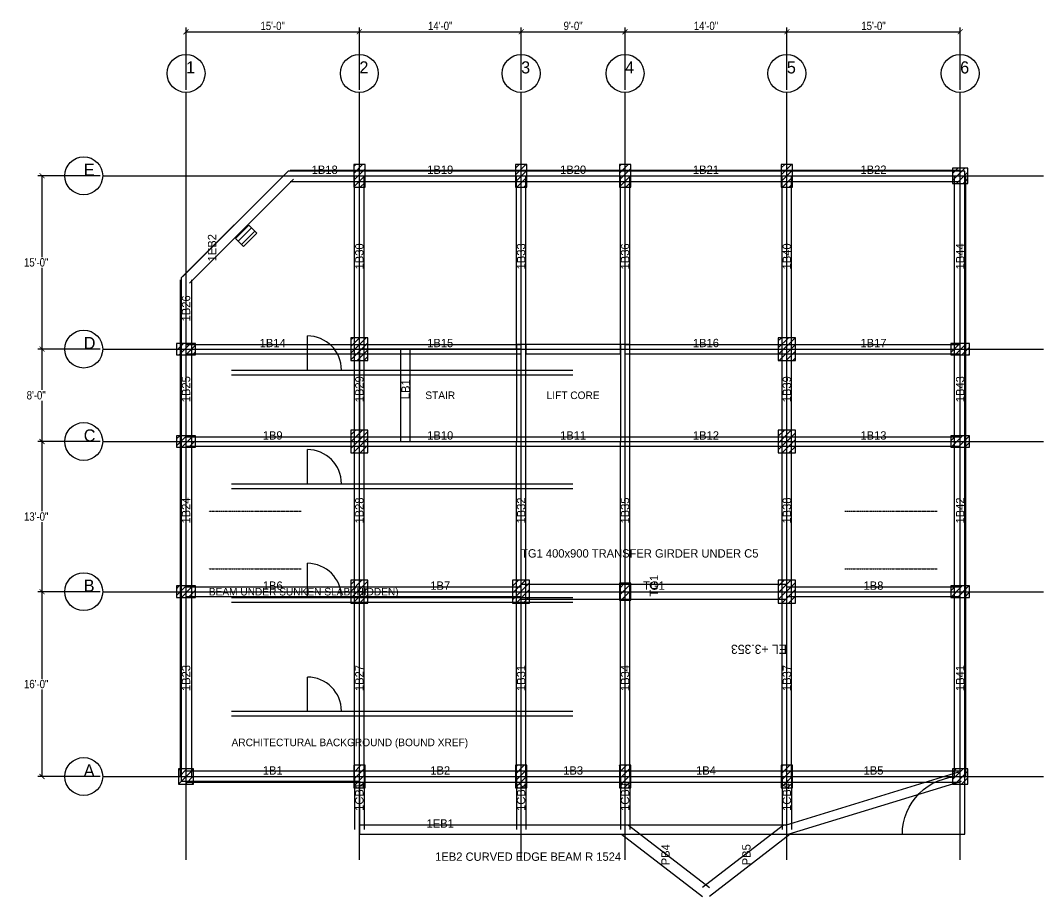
# Model space of a CAD drawing. Extents: x -4369 to 1422622, y -1410602 to 19948.
# Drawn here: x 1195631 to 1222622, y -603167 to -580052 of the extents above; entities that cross this region are included whole.
import ezdxf
from ezdxf.enums import TextEntityAlignment as Align

# ---------------------------------------------------------------- set-up
doc = ezdxf.new("R2010")
doc.units = 0
doc.linetypes.add('HIDDEN', pattern=[6.35, 3.175, -3.175])
for name, color, linetype in [('ARCH-PLAN$0$DOOR', 8, 'Continuous'), ('ARCH-PLAN$0$WALL', 8, 'Continuous'), ('ARCH-PLAN$0$WINDOW', 8, 'Continuous'), ('Beam Hidden', 4, 'Continuous'), ('Beam Line', 4, 'Continuous'), ('Column', 1, 'Continuous'), ('Grid', 8, 'Continuous'), ('Grid Circle', 8, 'Continuous'), ('Hatch', 9, 'Continuous'), ('Inches Dimension', 6, 'Continuous'), ('Slab', 5, 'Continuous'), ('Text-1', 7, 'Continuous'), ('Text-2', 7, 'Continuous'), ('Wall', 1, 'Continuous')]:
    doc.layers.add(name, color=color, linetype=linetype)
doc.styles.add('OpenSansCondensed-Light', font='OpenSansCondensed-Light.ttf')
doc.dimstyles.new('EZDXF', dxfattribs={"dimtxt": 0.25, "dimasz": 0.175, "dimexe": 0.375, "dimexo": 0.125, "dimgap": 0.1, "dimtad": 1, "dimlfac": 100, "dimzin": 12, "dimdsep": 46, "dimtxsty": 'OpenSansCondensed-Light', "dimblk": 'ARCHTICK', "dimcen": 2.5, "dimazin": 3, "dimtfac": 0.5, "dimtmove": 2, "dimatfit": 3})

# ---------------------------------------------------------------- blocks, each defined once
blk = doc.blocks.new('GRID_BUBBLE')
at = {"layer": 'Grid Circle'}
blk.add_circle((0, 0), 500, dxfattribs=at)
at = {"layer": 'Text-1'}
blk.add_attdef('GRID', (0, 0), '', height=320, dxfattribs=at)
blk = doc.blocks.new('_ARCHTICK')
at = {"color": 0, "linetype": 'BYBLOCK', "const_width": 0.15}
blk.add_lwpolyline([(-0.5, -0.5), (0.5, 0.5)], dxfattribs=at)

msp = doc.modelspace()

# ---------------------------------------------------------------- hatches: boundary and pattern name
at = {"layer": 'Hatch'}
h = msp.add_hatch(dxfattribs=at)
h.set_pattern_fill('ANSI31', scale=40)
h.paths.add_polyline_path([(1204422, -584450.4), (1204722, -584450.4), (1204722, -583850.4), (1204422, -583850.4)])
h = msp.add_hatch(dxfattribs=at)
h.set_pattern_fill('ANSI31', scale=40)
h.paths.add_polyline_path([(1208689.2, -584450.4), (1208989.2, -584450.4), (1208989.2, -583850.4), (1208689.2, -583850.4)])
h = msp.add_hatch(dxfattribs=at)
h.set_pattern_fill('ANSI31', scale=40)
h.paths.add_polyline_path([(1211432.4, -584450.4), (1211732.4, -584450.4), (1211732.4, -583850.4), (1211432.4, -583850.4)])
h = msp.add_hatch(dxfattribs=at)
h.set_pattern_fill('ANSI31', scale=40)
h.paths.add_polyline_path([(1215699.6, -584450.4), (1215999.6, -584450.4), (1215999.6, -583850.4), (1215699.6, -583850.4)])
h = msp.add_hatch(dxfattribs=at)
h.set_pattern_fill('ANSI31', scale=40)
h.paths.add_polyline_path([(1220221.6, -584350.4), (1220621.6, -584350.4), (1220621.6, -583950.4), (1220221.6, -583950.4)])
h = msp.add_hatch(dxfattribs=at)
h.set_pattern_fill('ANSI31', scale=40)
h.paths.add_polyline_path([(1201513, -586017), (1201866.6, -585663.4), (1201654.4, -585451.3), (1201300.9, -585804.8)])
h = msp.add_hatch(dxfattribs=at)
h.set_pattern_fill('ANSI31', scale=40)
h.paths.add_polyline_path([(1199750, -588872.4), (1200250, -588872.4), (1200250, -588572.4), (1199750, -588572.4)])
h = msp.add_hatch(dxfattribs=at)
h.set_pattern_fill('ANSI31', scale=40)
h.paths.add_polyline_path([(1204347, -589022.4), (1204797, -589022.4), (1204797, -588422.4), (1204347, -588422.4)])
h = msp.add_hatch(dxfattribs=at)
h.set_pattern_fill('ANSI31', scale=40)
h.paths.add_polyline_path([(1215624.6, -589022.4), (1216074.6, -589022.4), (1216074.6, -588422.4), (1215624.6, -588422.4)])
h = msp.add_hatch(dxfattribs=at)
h.set_pattern_fill('ANSI31', scale=40)
h.paths.add_polyline_path([(1220171.6, -588872.4), (1220671.6, -588872.4), (1220671.6, -588572.4), (1220171.6, -588572.4)])
h = msp.add_hatch(dxfattribs=at)
h.set_pattern_fill('ANSI31', scale=40)
h.paths.add_polyline_path([(1199750, -591310.8), (1200250, -591310.8), (1200250, -591010.8), (1199750, -591010.8)])
h = msp.add_hatch(dxfattribs=at)
h.set_pattern_fill('ANSI31', scale=40)
h.paths.add_polyline_path([(1204347, -591460.8), (1204797, -591460.8), (1204797, -590860.8), (1204347, -590860.8)])
h = msp.add_hatch(dxfattribs=at)
h.set_pattern_fill('ANSI31', scale=40)
h.paths.add_polyline_path([(1215624.6, -591460.8), (1216074.6, -591460.8), (1216074.6, -590860.8), (1215624.6, -590860.8)])
h = msp.add_hatch(dxfattribs=at)
h.set_pattern_fill('ANSI31', scale=40)
h.paths.add_polyline_path([(1220171.6, -591310.8), (1220671.6, -591310.8), (1220671.6, -591010.8), (1220171.6, -591010.8)])
h = msp.add_hatch(dxfattribs=at)
h.set_pattern_fill('ANSI31', scale=40)
h.paths.add_polyline_path([(1204347, -595423.2), (1204797, -595423.2), (1204797, -594823.2), (1204347, -594823.2)])
h = msp.add_hatch(dxfattribs=at)
h.set_pattern_fill('ANSI31', scale=40)
h.paths.add_polyline_path([(1208614.2, -595423.2), (1209064.2, -595423.2), (1209064.2, -594823.2), (1208614.2, -594823.2)])
h = msp.add_hatch(dxfattribs=at)
h.set_pattern_fill('ANSI31', scale=40)
h.paths.add_polyline_path([(1215624.6, -595423.2), (1216074.6, -595423.2), (1216074.6, -594823.2), (1215624.6, -594823.2)])
h = msp.add_hatch(dxfattribs=at)
h.set_pattern_fill('ANSI31', scale=40)
h.paths.add_polyline_path([(1199750, -595273.2), (1200250, -595273.2), (1200250, -594973.2), (1199750, -594973.2)])
h = msp.add_hatch(dxfattribs=at)
h.set_pattern_fill('ANSI31', scale=40)
h.paths.add_polyline_path([(1211432.4, -595348.2), (1211732.4, -595348.2), (1211732.4, -594898.2), (1211432.4, -594898.2)])
h = msp.add_hatch(dxfattribs=at)
h.set_pattern_fill('ANSI31', scale=40)
h.paths.add_polyline_path([(1220171.6, -595273.2), (1220671.6, -595273.2), (1220671.6, -594973.2), (1220171.6, -594973.2)])
h = msp.add_hatch(dxfattribs=at)
h.set_pattern_fill('ANSI31', scale=40)
h.paths.add_polyline_path([(1204422, -600300), (1204722, -600300), (1204722, -599700), (1204422, -599700)])
h = msp.add_hatch(dxfattribs=at)
h.set_pattern_fill('ANSI31', scale=40)
h.paths.add_polyline_path([(1208689.2, -600300), (1208989.2, -600300), (1208989.2, -599700), (1208689.2, -599700)])
h = msp.add_hatch(dxfattribs=at)
h.set_pattern_fill('ANSI31', scale=40)
h.paths.add_polyline_path([(1211432.4, -600300), (1211732.4, -600300), (1211732.4, -599700), (1211432.4, -599700)])
h = msp.add_hatch(dxfattribs=at)
h.set_pattern_fill('ANSI31', scale=40)
h.paths.add_polyline_path([(1215699.6, -600300), (1215999.6, -600300), (1215999.6, -599700), (1215699.6, -599700)])
h = msp.add_hatch(dxfattribs=at)
h.set_pattern_fill('ANSI31', scale=40)
h.paths.add_polyline_path([(1199800, -600200), (1200200, -600200), (1200200, -599800), (1199800, -599800)])
h = msp.add_hatch(dxfattribs=at)
h.set_pattern_fill('ANSI31', scale=40)
h.paths.add_polyline_path([(1220221.6, -600200), (1220621.6, -600200), (1220621.6, -599800), (1220221.6, -599800)])

# ---------------------------------------------------------------- linework, layer by layer
at = {"layer": 'ARCH-PLAN$0$DOOR'}
for p, q in [((1203200, -589275), (1203200, -588375)), ((1203200, -592275), (1203200, -591375)), ((1203200, -595275), (1203200, -594375)), ((1203200, -598275), (1203200, -597375))]:
    msp.add_line(p, q, dxfattribs=at)
for centre in [(1203200, -589275), (1203200, -592275), (1203200, -595275), (1203200, -598275)]:
    msp.add_arc(centre, 900, 0, 90, dxfattribs=at)
at = {"layer": 'ARCH-PLAN$0$WALL'}
for p, q in [((1201200, -589275), (1210200, -589275)), ((1201200, -589400), (1210200, -589400)), ((1201200, -592275), (1210200, -592275)), ((1201200, -592400), (1210200, -592400)), ((1201200, -595275), (1210200, -595275)), ((1201200, -595400), (1210200, -595400)), ((1201200, -598275), (1210200, -598275)), ((1201200, -598400), (1210200, -598400))]:
    msp.add_line(p, q, dxfattribs=at)
at = {"layer": 'ARCH-PLAN$0$WINDOW'}
for p, q in [((1206200, -589275), (1208000, -589275)), ((1206200, -589400), (1208000, -589400)), ((1206200, -592275), (1208000, -592275)), ((1206200, -592400), (1208000, -592400)), ((1206200, -595275), (1208000, -595275)), ((1206200, -595400), (1208000, -595400)), ((1206200, -598275), (1208000, -598275)), ((1206200, -598400), (1208000, -598400))]:
    msp.add_line(p, q, dxfattribs=at)
at = {"layer": 'Beam Hidden', "linetype": 'HIDDEN'}
for p, q in [((1200600, -592999.2), (1203038, -592999.2)), ((1217383.6, -592999.2), (1219821.6, -592999.2)), ((1200600, -594523.2), (1203038, -594523.2)), ((1217383.6, -594523.2), (1219821.6, -594523.2))]:
    msp.add_line(p, q, dxfattribs=at)
at = {"layer": 'Beam Line'}
for p, q in [((1201283.2, -585433.6), (1202654.8, -584062)), ((1202743.2, -584000.4), (1204572, -584000.4)), ((1204572, -584000.4), (1208839.2, -584000.4)), ((1208839.2, -584000.4), (1211582.4, -584000.4)), ((1211582.4, -584000.4), (1215849.6, -584000.4)), ((1215849.6, -584000.4), (1220421.6, -584000.4)), ((1201460, -585610.4), (1202831.6, -584238.8)), ((1202743.2, -584300.4), (1204572, -584300.4)), ((1204447, -588722.4), (1204447, -584150.4)), ((1204572, -584300.4), (1208839.2, -584300.4)), ((1204697, -588722.4), (1204697, -584150.4)), ((1208714.2, -588722.4), (1208714.2, -584150.4)), ((1208839.2, -584300.4), (1211582.4, -584300.4)), ((1208964.2, -588722.4), (1208964.2, -584150.4)), ((1211457.4, -588722.4), (1211457.4, -584150.4)), ((1211582.4, -584300.4), (1215849.6, -584300.4)), ((1211707.4, -588722.4), (1211707.4, -584150.4)), ((1215724.6, -588722.4), (1215724.6, -584150.4)), ((1215849.6, -584300.4), (1220421.6, -584300.4)), ((1215974.6, -588722.4), (1215974.6, -584150.4)), ((1220271.6, -588722.4), (1220271.6, -584150.4)), ((1220571.6, -588722.4), (1220571.6, -584150.4)), ((1199911.6, -586805.2), (1201283.2, -585433.6)), ((1200088.4, -586982), (1201460, -585610.4)), ((1199850, -588722.4), (1199850, -586893.6)), ((1200150, -588722.4), (1200150, -586893.6)), ((1200000, -588597.4), (1204572, -588597.4)), ((1204572, -588597.4), (1208839.2, -588597.4)), ((1211582.4, -588597.4), (1215849.6, -588597.4)), ((1215849.6, -588597.4), (1220421.6, -588597.4)), ((1199850, -591160.8), (1199850, -588722.4)), ((1200000, -588847.4), (1204572, -588847.4)), ((1200150, -591160.8), (1200150, -588722.4)), ((1204447, -591160.8), (1204447, -588722.4)), ((1204572, -588847.4), (1208839.2, -588847.4)), ((1204697, -591160.8), (1204697, -588722.4)), ((1205666.2, -591160.8), (1205666.2, -588722.4)), ((1205916.2, -591160.8), (1205916.2, -588722.4)), ((1211582.4, -588847.4), (1215849.6, -588847.4)), ((1215724.6, -591160.8), (1215724.6, -588722.4)), ((1215849.6, -588847.4), (1220421.6, -588847.4)), ((1215974.6, -591160.8), (1215974.6, -588722.4)), ((1220271.6, -591160.8), (1220271.6, -588722.4)), ((1220571.6, -591160.8), (1220571.6, -588722.4)), ((1200000, -591035.8), (1204572, -591035.8)), ((1204572, -591035.8), (1208839.2, -591035.8)), ((1208839.2, -591035.8), (1211582.4, -591035.8)), ((1211582.4, -591035.8), (1215849.6, -591035.8)), ((1215849.6, -591035.8), (1220421.6, -591035.8)), ((1199850, -595123.2), (1199850, -591160.8)), ((1200000, -591285.8), (1204572, -591285.8)), ((1200150, -595123.2), (1200150, -591160.8)), ((1204447, -595123.2), (1204447, -591160.8)), ((1204572, -591285.8), (1208839.2, -591285.8)), ((1204697, -595123.2), (1204697, -591160.8)), ((1208714.2, -595123.2), (1208714.2, -591160.8)), ((1208839.2, -591285.8), (1211582.4, -591285.8)), ((1208964.2, -595123.2), (1208964.2, -591160.8)), ((1211457.4, -595123.2), (1211457.4, -591160.8)), ((1211582.4, -591285.8), (1215849.6, -591285.8)), ((1211707.4, -595123.2), (1211707.4, -591160.8)), ((1215724.6, -595123.2), (1215724.6, -591160.8)), ((1215849.6, -591285.8), (1220421.6, -591285.8)), ((1215974.6, -595123.2), (1215974.6, -591160.8)), ((1220271.6, -595123.2), (1220271.6, -591160.8)), ((1220571.6, -595123.2), (1220571.6, -591160.8)), ((1199850, -600000), (1199850, -595123.2)), ((1200000, -594998.2), (1204572, -594998.2)), ((1200150, -600000), (1200150, -595123.2)), ((1204447, -600000), (1204447, -595123.2)), ((1204572, -594998.2), (1208839.2, -594998.2)), ((1204697, -600000), (1204697, -595123.2)), ((1208714.2, -600000), (1208714.2, -595123.2)), ((1208839.2, -594923.2), (1215849.6, -594923.2)), ((1208964.2, -600000), (1208964.2, -595123.2)), ((1211457.4, -600000), (1211457.4, -595123.2)), ((1211707.4, -600000), (1211707.4, -595123.2)), ((1215724.6, -600000), (1215724.6, -595123.2)), ((1215849.6, -594998.2), (1220421.6, -594998.2)), ((1215974.6, -600000), (1215974.6, -595123.2)), ((1220271.6, -600000), (1220271.6, -595123.2)), ((1220571.6, -600000), (1220571.6, -595123.2)), ((1200000, -595248.2), (1204572, -595248.2)), ((1204572, -595248.2), (1208839.2, -595248.2)), ((1208839.2, -595323.2), (1215849.6, -595323.2)), ((1215849.6, -595248.2), (1220421.6, -595248.2)), ((1200000, -599850), (1204572, -599850)), ((1204572, -599850), (1208839.2, -599850)), ((1208839.2, -599850), (1211582.4, -599850)), ((1211582.4, -599850), (1215849.6, -599850)), ((1215813, -601279.5), (1220385, -599880.5)), ((1215849.6, -599850), (1220421.6, -599850)), ((1200000, -600150), (1204572, -600150)), ((1204447, -600000), (1204447, -601399)), ((1204572, -600150), (1208839.2, -600150)), ((1204697, -600000), (1204697, -601399)), ((1208714.2, -600000), (1208714.2, -601399)), ((1208839.2, -600150), (1211582.4, -600150)), ((1208964.2, -600000), (1208964.2, -601399)), ((1211457.4, -600000), (1211457.4, -601399)), ((1211582.4, -600150), (1215849.6, -600150)), ((1211707.4, -600000), (1211707.4, -601399)), ((1215724.6, -600000), (1215724.6, -601399)), ((1215849.6, -600150), (1220421.6, -600150)), ((1215886.2, -601518.5), (1220458.2, -600119.5)), ((1215974.6, -600000), (1215974.6, -601399)), ((1204572, -601274), (1208839.2, -601274)), ((1208839.2, -601274), (1211582.4, -601274)), ((1211582.4, -601274), (1215849.6, -601274)), ((1211674.1, -601280.3), (1213807.7, -602929.3)), ((1215757.9, -601280.3), (1213624.3, -602929.3)), ((1204572, -601524), (1208839.2, -601524)), ((1208839.2, -601524), (1211582.4, -601524)), ((1211490.7, -601517.7), (1213624.3, -603166.7)), ((1211582.4, -601524), (1215849.6, -601524)), ((1215941.3, -601517.7), (1213807.7, -603166.7))]:
    msp.add_line(p, q, dxfattribs=at)
msp.add_lwpolyline([(1204572, -601524), (1218897.6, -601524, -0.4142136), (1220421.6, -600000)], format="xyb", dxfattribs=at)
at = {"layer": 'Column'}
for points in [[(1204422, -584450.4), (1204722, -584450.4), (1204722, -583850.4), (1204422, -583850.4)], [(1208689.2, -584450.4), (1208989.2, -584450.4), (1208989.2, -583850.4), (1208689.2, -583850.4)], [(1211432.4, -584450.4), (1211732.4, -584450.4), (1211732.4, -583850.4), (1211432.4, -583850.4)], [(1215699.6, -584450.4), (1215999.6, -584450.4), (1215999.6, -583850.4), (1215699.6, -583850.4)], [(1220221.6, -584350.4), (1220621.6, -584350.4), (1220621.6, -583950.4), (1220221.6, -583950.4)], [(1201513, -586017), (1201866.6, -585663.4), (1201654.4, -585451.3), (1201300.9, -585804.8)], [(1199750, -588872.4), (1200250, -588872.4), (1200250, -588572.4), (1199750, -588572.4)], [(1204347, -589022.4), (1204797, -589022.4), (1204797, -588422.4), (1204347, -588422.4)], [(1215624.6, -589022.4), (1216074.6, -589022.4), (1216074.6, -588422.4), (1215624.6, -588422.4)], [(1220171.6, -588872.4), (1220671.6, -588872.4), (1220671.6, -588572.4), (1220171.6, -588572.4)], [(1199750, -591310.8), (1200250, -591310.8), (1200250, -591010.8), (1199750, -591010.8)], [(1204347, -591460.8), (1204797, -591460.8), (1204797, -590860.8), (1204347, -590860.8)], [(1215624.6, -591460.8), (1216074.6, -591460.8), (1216074.6, -590860.8), (1215624.6, -590860.8)], [(1220171.6, -591310.8), (1220671.6, -591310.8), (1220671.6, -591010.8), (1220171.6, -591010.8)], [(1204347, -595423.2), (1204797, -595423.2), (1204797, -594823.2), (1204347, -594823.2)], [(1208614.2, -595423.2), (1209064.2, -595423.2), (1209064.2, -594823.2), (1208614.2, -594823.2)], [(1215624.6, -595423.2), (1216074.6, -595423.2), (1216074.6, -594823.2), (1215624.6, -594823.2)], [(1199750, -595273.2), (1200250, -595273.2), (1200250, -594973.2), (1199750, -594973.2)], [(1211432.4, -595348.2), (1211732.4, -595348.2), (1211732.4, -594898.2), (1211432.4, -594898.2)], [(1220171.6, -595273.2), (1220671.6, -595273.2), (1220671.6, -594973.2), (1220171.6, -594973.2)], [(1204422, -600300), (1204722, -600300), (1204722, -599700), (1204422, -599700)], [(1208689.2, -600300), (1208989.2, -600300), (1208989.2, -599700), (1208689.2, -599700)], [(1211432.4, -600300), (1211732.4, -600300), (1211732.4, -599700), (1211432.4, -599700)], [(1215699.6, -600300), (1215999.6, -600300), (1215999.6, -599700), (1215699.6, -599700)], [(1199800, -600200), (1200200, -600200), (1200200, -599800), (1199800, -599800)], [(1220221.6, -600200), (1220621.6, -600200), (1220621.6, -599800), (1220221.6, -599800)]]:
    msp.add_lwpolyline(points, close=True, dxfattribs=at)
at = {"layer": 'Grid'}
for p, q in [((1200000, -602200), (1200000, -581950.4)), ((1204572, -602200), (1204572, -581950.4)), ((1208839.2, -602200), (1208839.2, -581950.4)), ((1211582.4, -602200), (1211582.4, -581950.4)), ((1215849.6, -602200), (1215849.6, -581950.4)), ((1220421.6, -602200), (1220421.6, -581950.4)), ((1197800, -584150.4), (1222621.6, -584150.4)), ((1197800, -588722.4), (1222621.6, -588722.4)), ((1197800, -591160.8), (1222621.6, -591160.8)), ((1197800, -595123.2), (1222621.6, -595123.2)), ((1197800, -600000), (1222621.6, -600000))]:
    msp.add_line(p, q, dxfattribs=at)
at = {"layer": 'Slab'}
for points in [[(1199875, -600125), (1204572, -600125), (1204572, -601524), (1220546.6, -601524), (1220546.6, -584025.4), (1202691.4, -584025.4), (1199875, -586841.8)], [(1204572, -591160.8), (1208839.2, -591160.8), (1208839.2, -588722.4), (1204572, -588722.4)]]:
    msp.add_lwpolyline(points, close=True, dxfattribs=at)
at = {"layer": 'Wall'}
for points in [[(1208714.2, -591160.8), (1208964.2, -591160.8), (1208964.2, -588597.4), (1208714.2, -588597.4)], [(1208964.2, -588847.4), (1211457.4, -588847.4), (1211457.4, -588597.4), (1208964.2, -588597.4)], [(1211457.4, -591160.8), (1211707.4, -591160.8), (1211707.4, -588597.4), (1211457.4, -588597.4)]]:
    msp.add_lwpolyline(points, close=True, dxfattribs=at)

# ---------------------------------------------------------------- block references
at = {"layer": 'Grid Circle'}
for p, values in [((1200000, -581450.4), {'GRID': '1'}), ((1204572, -581450.4), {'GRID': '2'}), ((1208839.2, -581450.4), {'GRID': '3'}), ((1211582.4, -581450.4), {'GRID': '4'}), ((1215849.6, -581450.4), {'GRID': '5'}), ((1220421.6, -581450.4), {'GRID': '6'}), ((1197300, -584150.4), {'GRID': 'E'}), ((1197300, -588722.4), {'GRID': 'D'}), ((1197300, -591160.8), {'GRID': 'C'}), ((1197300, -595123.2), {'GRID': 'B'}), ((1197300, -600000), {'GRID': 'A'})]:
    msp.add_blockref('GRID_BUBBLE', p, dxfattribs=at).add_auto_attribs(values)

# ---------------------------------------------------------------- texts
at = {"layer": 'ARCH-PLAN$0$WALL'}
msp.add_text('ARCHITECTURAL BACKGROUND (BOUND XREF)', height=200, dxfattribs=at).set_placement((1201200, -599200))
at = {"layer": 'Text-1'}
for s, height, p in [('1B18', 220, (1203657.6, -583990.4)), ('1B19', 220, (1206705.6, -583990.4)), ('1B20', 220, (1210210.8, -583990.4)), ('1B21', 220, (1213716, -583990.4)), ('1B22', 220, (1218135.6, -583990.4)), ('1B14', 220, (1202286, -588562.4)), ('1B15', 220, (1206705.6, -588562.4)), ('1B16', 220, (1213716, -588562.4)), ('1B17', 220, (1218135.6, -588562.4)), ('STAIR', 200, (1206705.6, -589941.6)), ('LIFT CORE', 200, (1210210.8, -589941.6)), ('1B9', 220, (1202286, -591000.8)), ('1B10', 220, (1206705.6, -591000.8)), ('1B11', 220, (1210210.8, -591000.8)), ('1B12', 220, (1213716, -591000.8)), ('1B13', 220, (1218135.6, -591000.8)), ('1B6', 220, (1202286, -594963.2)), ('1B7', 220, (1206705.6, -594963.2)), ('TG1', 220, (1212344.4, -594963.2)), ('1B8', 220, (1218135.6, -594963.2)), ('1B1', 220, (1202286, -599840)), ('1B2', 220, (1206705.6, -599840)), ('1B3', 220, (1210210.8, -599840)), ('1B4', 220, (1213716, -599840)), ('1B5', 220, (1218135.6, -599840)), ('1EB1', 220, (1206705.6, -601239))]:
    msp.add_text(s, height=height, dxfattribs=at).set_placement(p, align=Align.MIDDLE_CENTER)
for s, p in [('1EB2', (1200685.8, -586047.8)), ('1B30', (1204572, -586276.4)), ('1B33', (1208839.2, -586276.4)), ('1B36', (1211582.4, -586276.4)), ('1B40', (1215849.6, -586276.4)), ('1B44', (1220421.6, -586276.4)), ('1B26', (1200000, -587648)), ('1B25', (1200000, -589781.6)), ('1B29', (1204572, -589781.6)), ('1B39', (1215849.6, -589781.6)), ('1B43', (1220421.6, -589781.6)), ('LB1', (1205791.2, -589781.6)), ('1B24', (1200000, -592982)), ('1B28', (1204572, -592982)), ('1B32', (1208839.2, -592982)), ('1B35', (1211582.4, -592982)), ('1B38', (1215849.6, -592982)), ('1B42', (1220421.6, -592982)), ('1B23', (1200000, -597401.6)), ('1B27', (1204572, -597401.6)), ('1B31', (1208839.2, -597401.6)), ('1B34', (1211582.4, -597401.6)), ('1B37', (1215849.6, -597401.6)), ('1B41', (1220421.6, -597401.6)), ('1CB1', (1204572, -600539.5)), ('1CB2', (1208839.2, -600539.5)), ('1CB3', (1211582.4, -600539.5)), ('1CB4', (1215849.6, -600539.5)), ('PB4', (1212649.2, -602063.5)), ('PB5', (1214782.8, -602063.5))]:
    msp.add_text(s, height=220, rotation=90, dxfattribs=at).set_placement(p, align=Align.MIDDLE_CENTER)
at = {"layer": 'Text-2'}
for s, height, p in [('TG1 400x900 TRANSFER GIRDER UNDER C5', 220, (1208839.2, -594223.2)), ('BEAM UNDER SUNKEN SLAB (HIDDEN)', 200, (1200600, -595223.2)), ('1EB2 CURVED EDGE BEAM R 1524', 220, (1206572, -602224))]:
    msp.add_text(s, height=height, dxfattribs=at).set_placement(p)
msp.add_text('TG1', height=220, rotation=90, dxfattribs=at).set_placement((1212344.4, -594963.2), align=Align.MIDDLE_CENTER)
msp.add_text('EL +3.353', height=240, rotation=180, dxfattribs=at).set_placement((1215849.6, -596523.2))

# ---------------------------------------------------------------- dimensions: what is measured, and where the dimension line sits
at = {"layer": 'Inches Dimension'}
for base, p1, p2, text in [((1200000, -580350.4), (1200000, -581950.4), (1204572, -581950.4), '15\'-0"'), ((1204572, -580350.4), (1204572, -581950.4), (1208839.2, -581950.4), '14\'-0"'), ((1208839.2, -580350.4), (1208839.2, -581950.4), (1211582.4, -581950.4), '9\'-0"'), ((1211582.4, -580350.4), (1211582.4, -581950.4), (1215849.6, -581950.4), '14\'-0"'), ((1215849.6, -580350.4), (1215849.6, -581950.4), (1220421.6, -581950.4), '15\'-0"')]:
    msp.add_linear_dim(base=base, p1=p1, p2=p2, text=text, dimstyle='EZDXF', override={"dimtxt": 220, "dimasz": 132, "dimexe": 110, "dimexo": 66, "dimgap": 44, "dimtad": 1, "dimtih": 1, "dimtoh": 1, "dimdec": 0, "dimlfac": 1}, dxfattribs=at).render()
for base, p1, p2, text in [((1196200, -588722.4), (1197800, -588722.4), (1197800, -584150.4), '15\'-0"'), ((1196200, -591160.8), (1197800, -591160.8), (1197800, -588722.4), '8\'-0"'), ((1196200, -595123.2), (1197800, -595123.2), (1197800, -591160.8), '13\'-0"'), ((1196200, -600000), (1197800, -600000), (1197800, -595123.2), '16\'-0"')]:
    msp.add_linear_dim(base=base, p1=p1, p2=p2, angle=90, text=text, dimstyle='EZDXF', override={"dimtxt": 220, "dimasz": 132, "dimexe": 110, "dimexo": 66, "dimgap": 44, "dimtad": 1, "dimtih": 1, "dimtoh": 1, "dimdec": 0, "dimlfac": 1}, dxfattribs=at).render()

doc.saveas('drawing.dxf')
